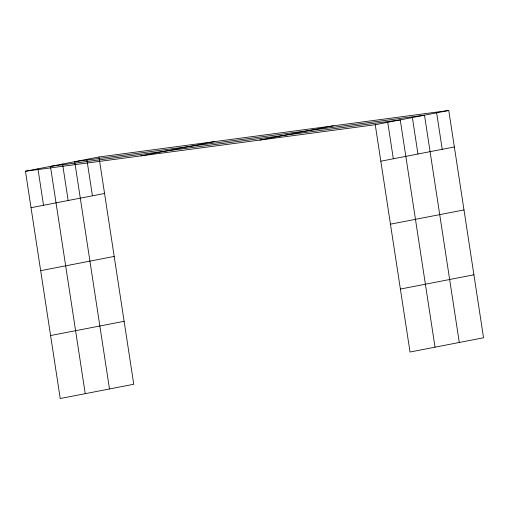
<?xml version="1.0" encoding="UTF-8"?>
<svg xmlns="http://www.w3.org/2000/svg" width="509" height="509" viewBox="0 0 509 509"><rect width="100%" height="100%" fill="white"/><g stroke="black" fill="none" stroke-linecap="round" stroke-linejoin="round"><path stroke-width="0.76" d="M98.975 156.982L133.752 384.27L60.227 398.515L25.45 171.228L98.975 156.982L448.773 110.485L483.55 337.772L410.025 352.018L375.248 124.73L448.773 110.485M140.885 155.881L214.41 141.636M259.813 140.077L333.338 125.825M31.03 207.704L104.555 193.458M380.827 161.207L454.352 146.961M40.669 270.673L114.194 256.428M390.46 224.176L463.985 209.931M50.595 335.546L124.12 321.3M400.392 289.055L473.917 274.803M25.45 171.228L375.248 124.73M436.639 112.833L442.219 149.315M459.283 342.474L424.506 115.187L74.715 161.684L109.492 388.971M412.373 117.534L417.959 154.017M435.023 347.176L400.246 119.889L50.448 166.386L85.226 393.673M387.743 122.306L393.323 158.789M86.842 159.33L92.428 195.806M62.582 164.032L68.161 200.508M37.952 168.803L43.532 205.286"/></g></svg>
